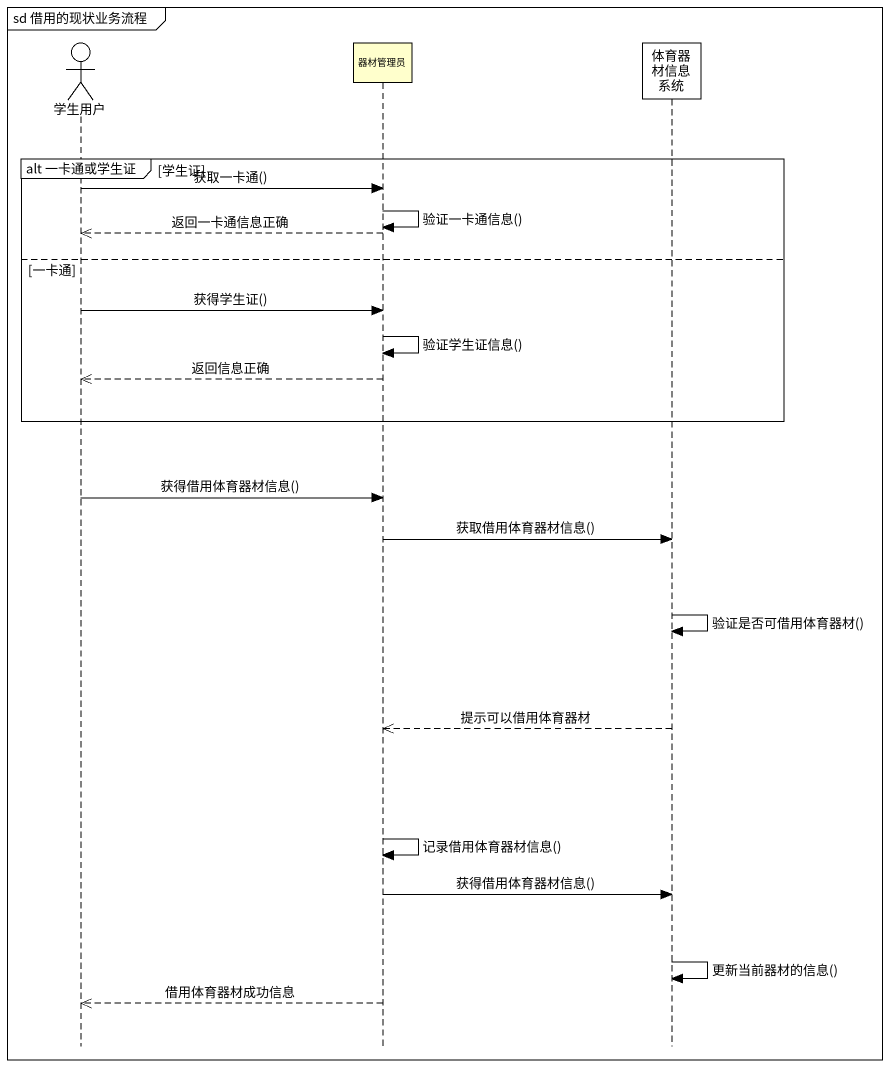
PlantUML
@startuml
mainframe sd 借用的现状业务流程
hide footbox
actor 学生用户
participant 器材管理员
participant 体育器材信息系统 #FFFFFF

group alt 一卡通或学生证 [学生证]
  学生用户 -> 器材管理员 : 获取一卡通()
  器材管理员 -> 器材管理员 : 验证一卡通信息()
  器材管理员 -->> 学生用户 : 返回一卡通信息正确
else 一卡通
  学生用户 -> 器材管理员 : 获得学生证()
  器材管理员 -> 器材管理员 : 验证学生证信息()
  器材管理员 -->> 学生用户 : 返回信息正确
end
学生用户 -> 器材管理员 : 获得借用体育器材信息()
器材管理员 -> 体育器材信息系统 : 获取借用体育器材信息()
体育器材信息系统 -> 体育器材信息系统 : 验证是否可借用体育器材()
体育器材信息系统 -->> 器材管理员 : 提示可以借用体育器材
器材管理员 -> 器材管理员 : 记录借用体育器材信息()
器材管理员 -> 体育器材信息系统 : 获得借用体育器材信息()
体育器材信息系统 -> 体育器材信息系统 : 更新当前器材的信息()
器材管理员 -->> 学生用户 : 借用体育器材成功信息
@enduml
